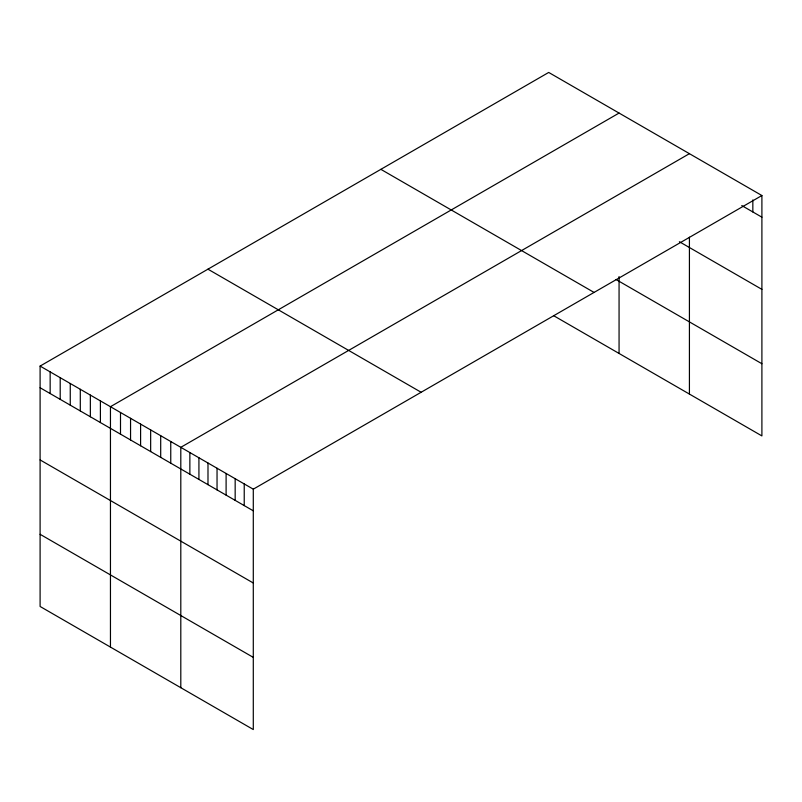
<?xml version="1.0" encoding="UTF-8"?>
<svg xmlns="http://www.w3.org/2000/svg" width="802" height="802" viewBox="0 0 802 802"><rect width="100%" height="100%" fill="white"/><g stroke="black" fill="none" stroke-linecap="round" stroke-linejoin="round"><path stroke-width="1.2" d="M40.1 366.083L253.292 489.17L253.292 729.559L40.1 606.472L40.1 366.083L548.708 72.441L761.9 195.528L761.9 435.917L553.741 315.737M619.064 113.062L110.455 406.704L110.455 647.094M689.419 153.673L180.801 447.326L180.801 687.715M253.292 489.17L761.9 195.528M741.77 205.563L761.9 217.182M679.364 241.713L761.9 289.362M616.046 279.527L761.9 363.737M380.87 169.342L594.061 292.429M207.939 269.181L421.13 392.268M40.1 387.747L253.292 510.824M40.1 459.927L253.292 583.004M40.1 534.292L253.292 657.379M752.837 199.919L752.837 211.949M689.419 237.202L689.419 394.063M619.064 276.55L619.064 353.451M244.229 483.937L244.229 505.601M235.166 478.704L235.166 500.368M226.104 473.471L226.104 495.135M217.041 468.248L217.041 489.902M207.989 463.015L207.989 484.669M198.926 457.782L198.926 479.446M189.863 452.549L189.863 474.213M170.756 441.521L170.756 463.175M160.701 435.717L160.701 457.371M150.656 429.912L150.656 451.576M140.601 424.108L140.601 445.772M130.556 418.303L130.556 439.967M120.501 412.509L120.501 434.163M100.4 400.9L100.4 422.564M90.355 395.095L90.355 416.759M80.3 389.291L80.3 410.955M70.255 383.496L70.255 405.15M60.2 377.692L60.2 399.346M50.155 371.887L50.155 393.551"/></g></svg>
